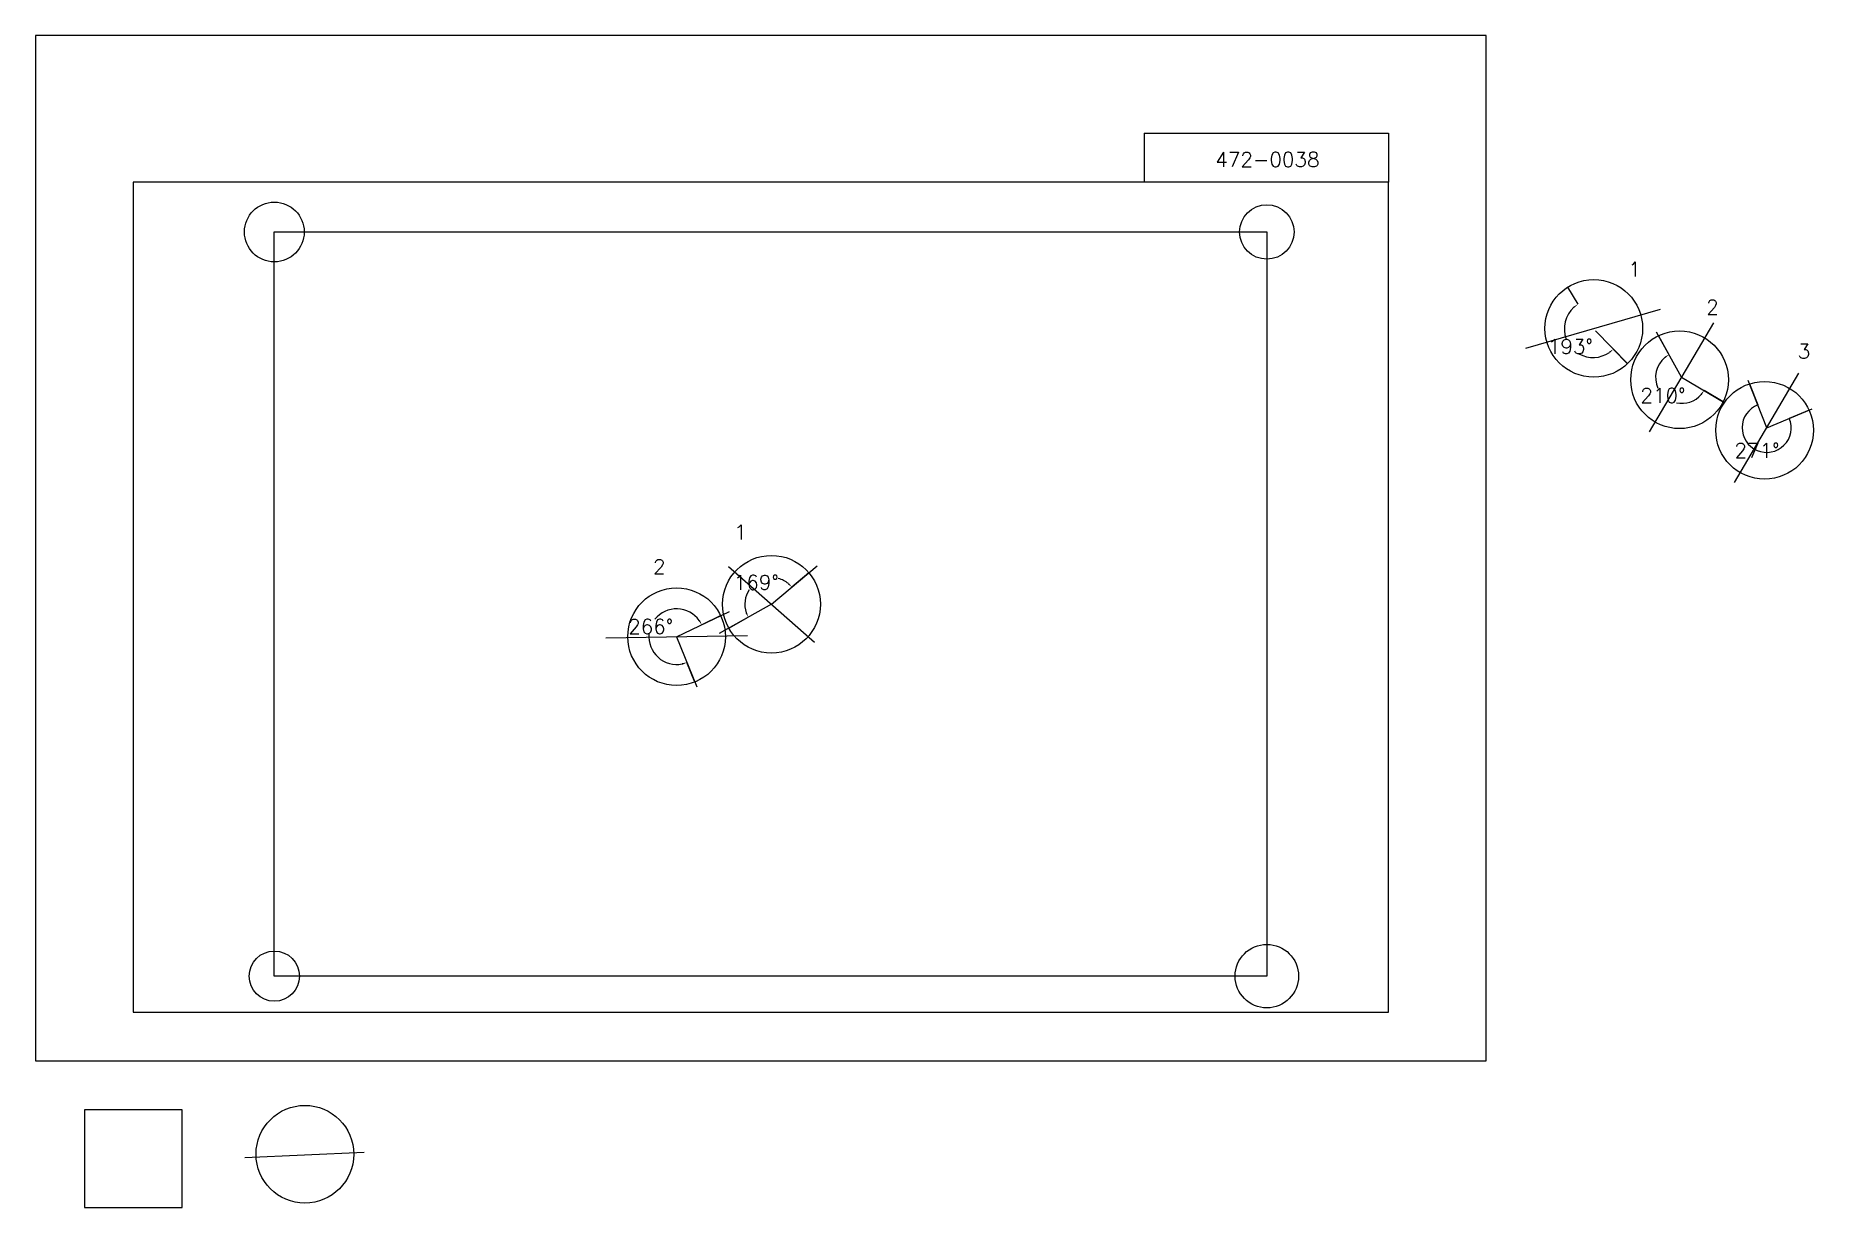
# Model space of a CAD drawing. Extents: x 0 to 1819984, y -150000 to 1050000.
import ezdxf

# ---------------------------------------------------------------- set-up
doc = ezdxf.new("R2010")
doc.units = 0
doc.header["$MEASUREMENT"] = 0
doc.layers.get('0').update_dxf_attribs({"linetype": 'CONTINUOUS'})
doc.layers.get('Defpoints').update_dxf_attribs({"linetype": 'CONTINUOUS'})
for name, color, linetype in [('_0-0_', 7, 'CONTINUOUS'), ('_0-1_V-nasSTD', 7, 'CONTINUOUS'), ('_0-2_番号', 7, 'CONTINUOUS'), ('ADD_LINE', 7, 'CONTINUOUS'), ('文字', 7, 'CONTINUOUS')]:
    doc.layers.add(name, color=color, linetype=linetype)
doc.layers.add('位置合わせ用', color=7, linetype='CONTINUOUS', plot=False)
doc.styles.get("Standard").update_dxf_attribs({"font": 'txt', "height": 15000, "bigfont": 'bigfont.shx'})
doc.dimstyles.get("Standard").update_dxf_attribs({"dimtxt": 0.18, "dimasz": 0.18, "dimexe": 0.18, "dimexo": 0.0625, "dimgap": 0.09, "dimtad": 0, "dimtih": 1, "dimtoh": 1, "dimdec": 4, "dimzin": 0, "dimdsep": 46, "dimtxsty": 'Standard', "dimcen": 0.09, "dimadec": 0, "dimazin": 0, "dimtfac": 1, "dimtdec": 4, "dimtofl": 0, "dimtmove": 0, "dimatfit": 3, "dimfxl": 1, "dimtolj": 1, "dimtzin": 0, "dimarcsym": 0})
picture_1 = doc.add_image_def('image1.jpg', size_in_pixel=(800, 600))

# ---------------------------------------------------------------- blocks, each defined once
blk = doc.blocks.new('-000-CCURVE_ORG002')
at = {"layer": '_0-0_', "color": 5, "linetype": 'Continuous'}
for p, q in [((30, -10), (10, -10)), ((10, -10), (10, -30)), ((30, -30), (30, -10)), ((10, -30), (30, -30))]:
    blk.add_line(p, q, dxfattribs=at)
blk = doc.blocks.new('-008-$$ATRU$$11$$背景色$$色$$0_0_0')
at = {"layer": '_0-2_番号'}
blk.add_blockref('-000-CCURVE_ORG002', (0, 0), dxfattribs=at)
blk = doc.blocks.new('*D27')
at = {"color": 0, "linetype": 'Continuous', "lineweight": -2}
for p, q in [((1568104, 792245), (1578880, 774840)), ((1629640, 714000), (1615070, 728792))]:
    blk.add_line(p, q, dxfattribs=at)
for start, end in [(131.496881, 201.309321), (240.743794, 304.832348)]:
    blk.add_arc((1594392, 749786), 29468, start, end, dxfattribs=at)
at = {"color": 0}
for points in [[(1575365, 771189), (1574370, 772526), (1578880, 774841)], [(1611756, 724957), (1610691, 726240), (1615070, 728792)]]:
    blk.add_solid(points, dxfattribs=at)
at = {"layer": 'Defpoints', "color": 0}
for p in [(1568104, 792245), (1565088, 746690), (1594392, 749786), (1629640, 714000)]:
    blk.add_point(p, dxfattribs=at)
at = {"color": 0, "linetype": 'Continuous', "insert": (1571223, 731578), "char_height": 15000, "attachment_point": 5}
blk.add_mtext('\\A1;193%%d', dxfattribs=at)
blk = doc.blocks.new('*D28')
at = {"color": 0, "linetype": 'Continuous', "lineweight": -2}
for p, q in [((1661270, 742552), (1672046, 723311)), ((1727583, 674939), (1708054, 686470))]:
    blk.add_line(p, q, dxfattribs=at)
for start, end in [(130.005432, 204.698825), (258.553097, 318.68482)]:
    blk.add_arc((1685082, 700035), 26678, start, end, dxfattribs=at)
at = {"color": 0}
for points in [[(1668405, 719784), (1667458, 721156), (1672046, 723311)], [(1705795, 681933), (1704445, 682911), (1708054, 686470)]]:
    blk.add_solid(points, dxfattribs=at)
at = {"layer": 'Defpoints', "color": 0}
for p in [(1661270, 742552), (1658755, 695717), (1685082, 700035), (1727583, 674939)]:
    blk.add_point(p, dxfattribs=at)
at = {"color": 0, "linetype": 'Continuous', "insert": (1666003, 681387), "char_height": 15000, "attachment_point": 5}
blk.add_mtext('\\A1;210%%d', dxfattribs=at)
blk = doc.blocks.new('*D31')
at = {"layer": 'ADD_LINE', "color": 0, "linetype": 'Continuous', "lineweight": -2}
for p, q in [((1754468, 693292), (1762933, 671691)), ((1815520, 666412), (1795295, 657972))]:
    blk.add_line(p, q, dxfattribs=at)
blk.add_arc((1772102, 648293), 25131, 111.399612, 22.651687, dxfattribs=at)
at = {"layer": 'ADD_LINE', "color": 0}
for points in [[(1762933, 671691), (1762933, 671692), (1762933, 671692)], [(1795295, 657972), (1795295, 657972), (1795295, 657972)]]:
    blk.add_solid(points, dxfattribs=at)
at = {"layer": 'Defpoints', "color": 0}
for p in [(1754468, 693293), (1815520, 666412), (1772102, 648293), (1781612, 625030)]:
    blk.add_point(p, dxfattribs=at)
at = {"layer": 'ADD_LINE', "color": 0, "linetype": 'Continuous', "insert": (1762293, 625154), "char_height": 15000, "attachment_point": 5}
blk.add_mtext('\\A1;271%%d', dxfattribs=at)
blk = doc.blocks.new('*D427')
at = {"color": 0, "linetype": 'Continuous', "lineweight": -2}
for p, q in [((791556, 499911), (774192, 485238)), ((709693, 443295), (729549, 454363))]:
    blk.add_line(p, q, dxfattribs=at)
for start, end in [(50.719879, 75.145406), (146.811102, 198.615605)]:
    blk.add_arc((753366, 467640), 27267, start, end, dxfattribs=at)
at = {"color": 0}
for points in [[(770044, 488152), (771213, 489340), (774192, 485239)], [(726763, 458598), (728287, 459273), (729549, 454363)]]:
    blk.add_solid(points, dxfattribs=at)
at = {"layer": 'Defpoints', "color": 0}
for p in [(791556, 499911), (729109, 480093), (753366, 467640), (709693, 443295)]:
    blk.add_point(p, dxfattribs=at)
at = {"color": 0, "linetype": 'Continuous', "insert": (737856, 490065), "char_height": 15000, "attachment_point": 5}
blk.add_mtext('\\A1;169%%d', dxfattribs=at)
blk = doc.blocks.new('*D428')
at = {"color": 0, "linetype": 'Continuous', "lineweight": -2}
for p, q in [((701362, 456021), (681935, 446736)), ((674787, 388022), (666804, 408021))]:
    blk.add_line(p, q, dxfattribs=at)
for start, end in [(35.622486, 141.135817), (174.229262, 281.683892)]:
    blk.add_arc((656250, 434460), 28467, start, end, dxfattribs=at)
at = {"color": 0}
for points in [[(678673, 450616), (680108, 451464), (681935, 446736)], [(662255, 405784), (661776, 407380), (666804, 408021)]]:
    blk.add_solid(points, dxfattribs=at)
at = {"layer": 'Defpoints', "color": 0}
for p in [(644543, 460408), (701362, 456021), (656250, 434460), (674787, 388022)]:
    blk.add_point(p, dxfattribs=at)
at = {"color": 0, "linetype": 'Continuous', "insert": (629736, 444822), "char_height": 15000, "attachment_point": 5}
blk.add_mtext('\\A1;266%%d', dxfattribs=at)

msp = doc.modelspace()

# ---------------------------------------------------------------- linework, layer by layer
at = {"layer": '_0-1_V-nasSTD', "color": 7, "linetype": 'Continuous'}
for p, q in [((1485000, 1050000), (0, 1050000)), ((0, 1050000), (0, 0)), ((1485000, 1050000), (0, 1050000)), ((0, 1050000), (0, 0)), ((1485000, 0), (1485000, 1050000)), ((1485000, 0), (1485000, 1050000)), ((1135000, 950000), (1135000, 900000)), ((1135000, 950000), (1385000, 950000)), ((1385000, 950000), (1385000, 900000)), ((1385000, 900000), (100000, 900000)), ((100000, 900000), (100000, 50000)), ((1385000, 50000), (1385000, 900000)), ((100000, 50000), (1385000, 50000)), ((0, 0), (1485000, 0)), ((0, 0), (1485000, 0))]:
    msp.add_line(p, q, dxfattribs=at)
at = {"layer": 'ADD_LINE', "color": 1, "linetype": 'Continuous'}
for p, q in [((1525489.26411, 729736.80972), (1663294.76411, 769835.80972)), ((1652183.75, 644122.25), (1717980.25, 755947.75)), ((1739204, 592380), (1805000.5, 704205.5)), ((709414.75, 506419.75), (797316.25, 428859.25)), ((583803.00311, 433382.07105), (728697.99689, 435536.92895)), ((214262.32302, -98799.56876), (336470.78129, -93322.43898))]:
    msp.add_line(p, q, dxfattribs=at)
at = {"layer": 'ADD_LINE', "color": 5, "linetype": 'Continuous'}
for p, q in [((1596753.25, 747633.75), (1629814.8632, 713821.27417)), ((1685082, 700035), (1659184.32722, 746275.9796)), ((1685082, 700035), (1729204.75, 673981.25)), ((1772102.25, 648292.75), (1753088.25, 696812.75)), ((1772102.25, 648292.75), (1818728.75, 667751.25)), ((753365.5, 467639.5), (800101.5, 507132.5)), ((656250.5, 434459.5), (710407.5, 460344.5)), ((753365.5, 467639.5), (699941.5, 437859)), ((656250.5, 434459.5), (676803.5, 382970))]:
    msp.add_line(p, q, dxfattribs=at)
at = {"layer": 'ADD_LINE', "color": 5, "linetype": 'ByBlock'}
for centre in [(1595122.531, 750173.16957), (1682964.15392, 697503.40947), (1769984.40392, 645761.15947), (753365.5, 467639.5), (656250.5, 434459.5), (275704.61091, -95468.83904)]:
    msp.add_circle(centre, 50000, dxfattribs=at)
at = {"layer": '位置合わせ用', "color": 5, "linetype": 'Continuous'}
for centre, radius in [((244424.4, 848880.595), 30579.2687), ((1260424.4, 848880.595), 27848.33235), ((244424.4, 86880.595), 25672.78835), ((1260424.4, 86880.595), 32483.49996)]:
    msp.add_circle(centre, radius, dxfattribs=at)

# ---------------------------------------------------------------- block references
at = {"layer": '_0-0_', "xscale": 5000, "yscale": 5000, "zscale": 5000}
msp.add_blockref('-008-$$ATRU$$11$$背景色$$色$$0_0_0', (0, 0), dxfattribs=at)

# ---------------------------------------------------------------- texts
at = {"layer": '文字', "linetype": 'Continuous'}
msp.add_text('472-0038', height=15000, dxfattribs=at).set_placement((1207698.06436, 915464.91089))
at = {"layer": '文字', "color": 5, "linetype": 'Continuous'}
for s, p in [('1', (1630487.25, 803200.25)), ('2', (1710202.25, 764419.75)), ('3', (1803921.25, 719176.25)), ('1', (715201.41434, 533979.96776)), ('2', (632016.5, 498647))]:
    msp.add_text(s, height=15000, dxfattribs=at).set_placement(p)

# ---------------------------------------------------------------- dimensions: what is measured, and where the dimension line sits
at = {"color": 5, "linetype": 'Continuous'}
for base, center, p1, p2, picture, middle in [((1565087.53393, 746690.32692), (1594392.01411, 749786.30972), (1568104.28301, 792244.70716), (1629640.37756, 713999.72255), '*D27', (1571223.47133, 731577.62241)), ((1658755.37189, 695717.29916), (1685082, 700035), (1661270.03834, 742551.88724), (1727582.99975, 674938.86655), '*D28', (1666003.1859, 681387.40657)), ((729108.73859, 480092.87188), (753365.5, 467639.5), (791556.09993, 499911.43947), (709692.55905, 443294.5985), '*D427', (737855.70772, 490065.45123)), ((644543.01515, 460407.85523), (656250.5, 434459.5), (701362.45371, 456021.30959), (674786.75294, 388022.36694), '*D428', (629736.30264, 444821.91665))]:
    dim = msp.add_angular_dim_3p(base=base, center=center, p1=p1, p2=p2, dimstyle='Standard', override={"dimasz": 5000, "dimtmove": 2}, dxfattribs=at)
    dim.commit()
    dim.dimension.update_dxf_attribs({"geometry": picture, "text_midpoint": middle})
at = {"layer": 'ADD_LINE', "color": 5, "linetype": 'Continuous'}
dim = msp.add_angular_dim_3p(base=(1781611.89489, 625030.08669), center=(1772102.25, 648292.75), p1=(1754467.74397, 693292.55187), p2=(1815520.42476, 666412.32907), dimstyle='Standard', override={"dimtmove": 2}, dxfattribs=at)
dim.commit()
dim.dimension.update_dxf_attribs({"geometry": '*D31', "text_midpoint": (1762292.86514, 625154.49351)})

# ---------------------------------------------------------------- pictures from other files: only their frames are drawn
image = msp.add_image(picture_1, insert=(244424.4, 86880.595), size_in_units=(1016000, 762000), dxfattribs=at)
image.dxf.flags = 7

doc.saveas('drawing.dxf')
